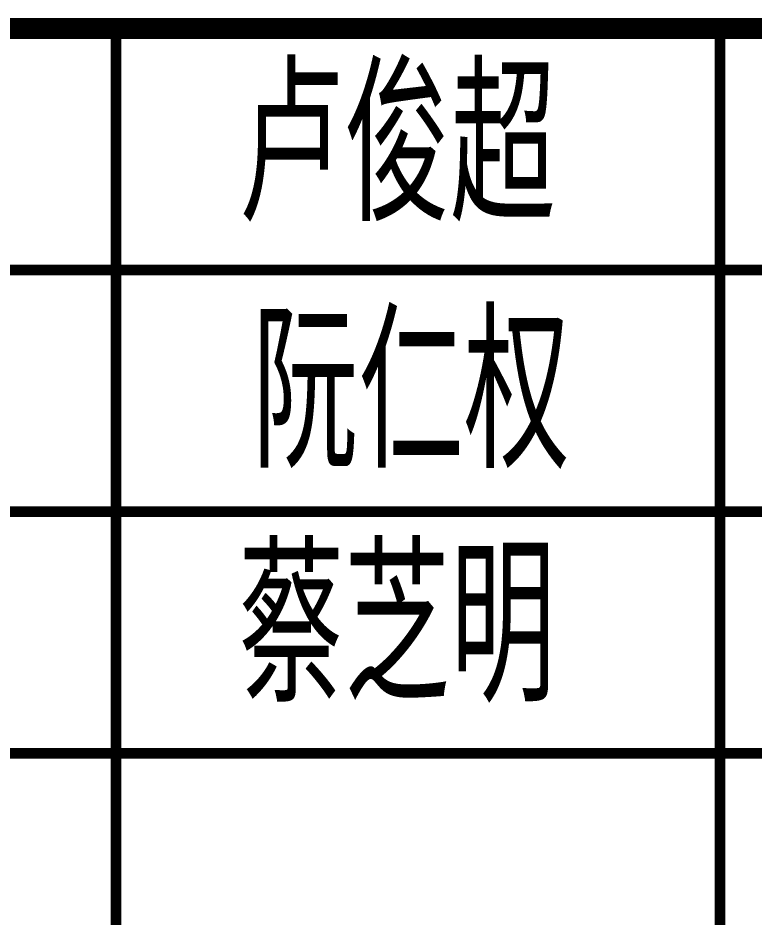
# Model space of a CAD drawing. Extents: x 3774419 to 4775970, y -926964 to 2266.
# Drawn here: x 4552545 to 4554982, y -618596 to -615618 of the extents above; entities that cross this region are included whole.
import ezdxf

# ---------------------------------------------------------------- set-up
doc = ezdxf.new("R2010")
doc.units = 0
doc.header["$LTSCALE"] = 1000
doc.header["$MEASUREMENT"] = 0
doc.layers.add('!!电气', color=1, linetype='CONTINUOUS')
doc.layers.add('图签文字', color=4, linetype='CONTINUOUS')
doc.layers.add('图框', color=147, linetype='CONTINUOUS', lineweight=20)
doc.styles.add('建筑图签-2', font='TXT.shx', dxfattribs={"width": 0.5, "bigfont": 'HZTXT.shx'})

# ---------------------------------------------------------------- blocks, each defined once
blk = doc.blocks.new('A$C4EE2349B')
at = {"layer": '图框'}
for points, const_width in [([(0, -26799.7), (-7000, -26799.7)], 70), ([(-7000, -26799.7), (0, -26799.7)], 70), ([(-4500.5, -33199.7), (-4500, -26799.7)], 35), ([(-2500, -33199.7), (-2500, -26799.7)], 35), ([(-7000, -27599.7), (0, -27599.7)], 35), ([(-7000, -28399.7), (0, -28399.7)], 35), ([(-7000, -29199.7), (0, -29199.7)], 35)]:
    blk.add_lwpolyline(points, dxfattribs=dict(at, const_width=const_width))
at = {"layer": '图签文字', "color": 1, "style": '建筑图签-2', "width": 0.7}
for s, p in [('卢俊超', (-4093.8, -27438.1)), ('阮仁权', (-4048, -28255.6)), ('蔡芝明', (-4093.8, -29029.1))]:
    blk.add_text(s, height=500, dxfattribs=at).set_placement(p)

msp = doc.modelspace()

# ---------------------------------------------------------------- block references
at = {"layer": '!!电气', "color": 2}
msp.add_blockref('A$C4EE2349B', (4557369.4, -588853.6), dxfattribs=at)

doc.saveas('drawing.dxf')
